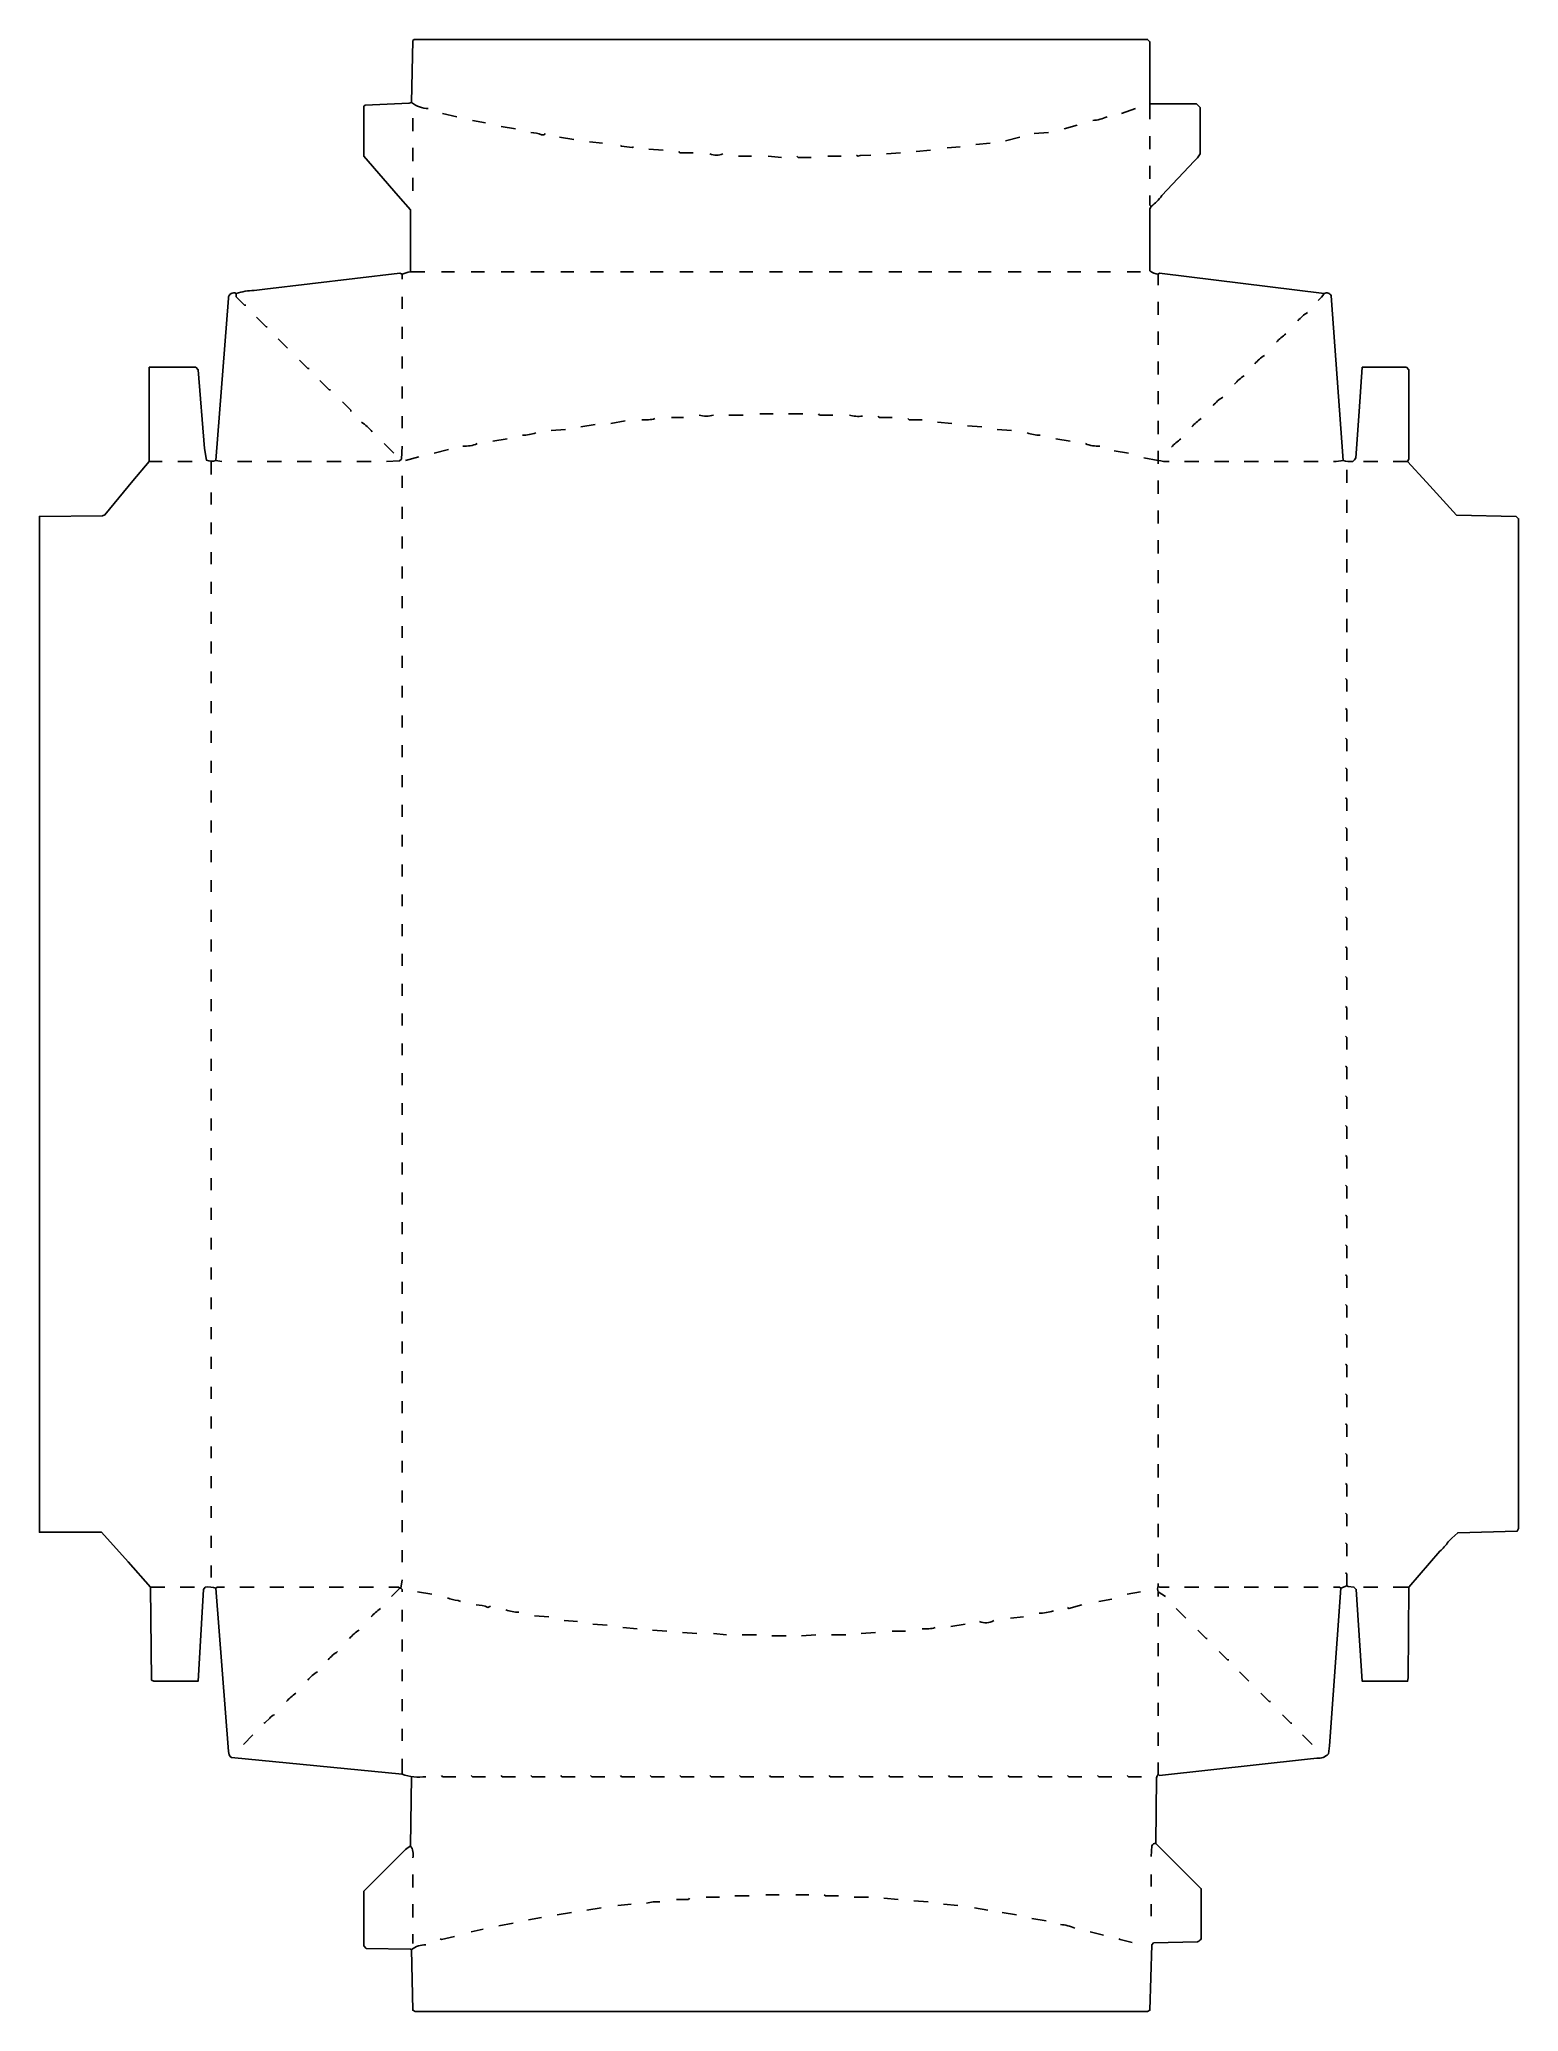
# Model space of a CAD drawing. Extents: x 64 to 1304, y 85 to 1739.
import ezdxf

# ---------------------------------------------------------------- set-up
doc = ezdxf.new("R2010")
doc.units = 0
doc.layers.get('0').update_dxf_attribs({"linetype": 'CONTINUOUS'})

msp = doc.modelspace()

# ---------------------------------------------------------------- linework, layer by layer
at = {"color": 250, "linetype": 'CONTINUOUS'}
for points in [[(995, 1672), (995, 1685), (995, 1737), (993, 1739), (378, 1739), (377, 1738), (376, 1686, 0.156373), (390, 1681)], [(996, 1599, 0.074243), (1005, 1608), (1032, 1637, 0.087559), (1037, 1643), (1037, 1682), (1034, 1685), (995, 1685)], [(1157, 1386), (1147, 1524, 0.414214), (1141, 1526), (1003, 1543), (1002, 1542, -0.114385), (995, 1545), (995, 1597), (996, 1599), (995, 1600), (995, 1608)], [(212, 1386), (222.458824, 1521.964706, -0.550989), (229, 1526, -0.066717), (244.04878, 1528.560976), (253.04878, 1529.560976), (366, 1543), (368, 1542, -0.087699), (375, 1544), (387, 1544)], [(1136, 1520, 0.087559), (1141, 1526)], [(1119, 1503, -0.071068), (1127, 1510)], [(1101, 1485, -0.071068), (1109, 1492)], [(1083, 1467, -0.071068), (1091, 1474)], [(217, 1385), (212, 1386, -0.208409), (203.952941, 1386.211765), (202.45082, 1396.040984), (197, 1462), (195, 1464), (156, 1464), (156, 1385), (142.2, 1368.9), (118.9, 1340.2), (116.990915, 1339.490573), (64, 1339), (64, 487), (116, 487), (138.248276, 462.22069), (157, 441), (157.999343, 363.025624), (160, 362), (197, 362), (200.526185, 420.023691), (201.473815, 438.976309), (203, 441, -0.120401), (212, 440), (213, 441), (219, 441)], [(1066, 1450, -0.071068), (1074, 1457)], [(1149, 441), (1154, 441), (1155, 440), (1160, 442), (1161.067568, 441.405405), (1166, 441), (1168, 439), (1173, 362), (1211, 362), (1211.506577, 365.006408), (1212, 441), (1238, 471, 0.071068), (1245, 479), (1248, 482), (1253.009608, 486.509992), (1302.960064, 487.998403), (1304, 490), (1304, 1337), (1302, 1339), (1252, 1340), (1226.751724, 1367.77931), (1211, 1385), (1212, 1387), (1212, 1462), (1210, 1464), (1173, 1464), (1170.464602, 1426.969027), (1167.554455, 1388.044554, -0.106921), (1165, 1385, -0.110918), (1157, 1386, -0.063434), (1149, 1385)], [(1048, 1432, -0.071068), (1056, 1439)], [(343, 1410, 0.06477), (334, 1418)], [(469, 1407, 0.078284), (480, 1409)], [(1030, 1414, -0.071068), (1038, 1421)], [(1013, 1397, -0.071068), (1021, 1404)], [(1011, 1385, -0.083987), (1002, 1386), (990, 1388)], [(388, 282, -0.111591), (368, 284), (225, 298, -0.242444), (222.461929, 303.032995), (212, 440)], [(1002, 284), (1003, 283), (1127.04878, 296.560976), (1134.95122, 297.439024, 0.229527), (1144.569231, 301.053846), (1145.430769, 307.946154), (1155, 440)], [(342, 416, -0.071068), (350, 423)], [(466, 420, -0.106907), (455, 422)], [(324, 398, -0.071068), (332, 405)], [(306, 380, -0.071068), (314, 387)], [(289, 363, -0.071068), (297, 370)], [(271, 345, -0.071068), (279, 352)], [(252, 327), (252.9, 327.2), (257, 331, -0.150174), (261, 334)], [(377, 214, 0.23154), (375, 224), (376, 282)], [(376, 137), (376.998464, 86.039155), (379, 85), (993, 85), (995.001321, 86.036316), (996.490915, 140.991234), (998.012803, 142.513495), (1034.987197, 143.486505, 0.112405), (1038, 146), (1038, 188), (1000, 226), (1000.490915, 280.991234, -0.143512), (1002, 284), (1002, 294)], [(375, 224), (371, 221), (336, 186), (336, 140), (338, 138), (375.1, 137.2), (376, 137, -0.167079), (388, 141)], [(996, 215), (996.445545, 223.955446, -0.378031), (1000, 226)], [(932, 155, 0.079229), (920, 158)]]:
    msp.add_lwpolyline(points, format="xyb", dxfattribs=at)
for points in [[(375, 1544), (375, 1596), (364.752941, 1607.788235), (336, 1641), (336, 1683), (337, 1684), (373.986861, 1685.486131), (376, 1686)], [(438, 1669), (427, 1671)], [(463, 1664), (451, 1666)], [(923, 1664), (934, 1667)], [(725, 1641), (736, 1641)], [(825, 1648), (836, 1649)], [(849, 1651), (861, 1652)], [(368, 1538), (368, 1542)], [(401, 1544), (412, 1544)], [(426, 1544), (437, 1544)], [(451, 1544), (462, 1544)], [(476, 1544), (487, 1544)], [(501, 1544), (512, 1544)], [(526, 1544), (537, 1544)], [(551, 1544), (562, 1544)], [(576, 1544), (587, 1544)], [(601, 1544), (612, 1544)], [(626, 1544), (637, 1544)], [(651, 1544), (662, 1544)], [(676, 1544), (687, 1544)], [(701, 1544), (712, 1544)], [(726, 1544), (737, 1544)], [(751, 1544), (762, 1544)], [(776, 1544), (787, 1544)], [(801, 1544), (812, 1544)], [(826, 1544), (837, 1544)], [(851, 1544), (862, 1544)], [(876, 1544), (887, 1544)], [(901, 1544), (912, 1544)], [(926, 1544), (937, 1544)], [(951, 1544), (962, 1544)], [(976, 1544), (987, 1544)], [(237, 1516), (236, 1516), (229, 1523), (229, 1526)], [(368, 1513), (368, 1523)], [(255, 1498), (254, 1498), (246, 1506)], [(368, 1488), (368, 1498)], [(272, 1480), (264, 1488)], [(368, 1463), (368, 1473)], [(290, 1463), (289, 1463), (282, 1470)], [(308, 1445), (307, 1445), (299, 1453)], [(368, 1438), (368, 1448)], [(325, 1427), (325, 1428), (318, 1435)], [(368, 1413), (368, 1423)], [(668, 1425), (679, 1425)], [(692, 1425), (704, 1425)], [(779, 1422), (768, 1422), (767, 1423)], [(493, 1411), (505, 1412)], [(594, 1422), (604, 1422)], [(361, 1392), (353, 1400)], [(355, 1385), (365.962069, 1385.455172), (367.544828, 1387.037931), (368, 1398)], [(156, 1385), (167, 1385)], [(180, 1385), (192, 1385)], [(208, 1374), (208, 1385)], [(230, 1385), (242, 1385)], [(255, 1385), (267, 1385)], [(280, 1385), (292, 1385)], [(305, 1385), (317, 1385)], [(330, 1385), (342, 1385)], [(368, 1363), (368, 1373)], [(371, 1386), (382, 1389)], [(1024, 1385), (1036, 1385)], [(1049, 1385), (1061, 1385)], [(1074, 1385), (1086, 1385)], [(1099, 1385), (1111, 1385)], [(1124, 1385), (1136, 1385)], [(1174, 1385), (1186, 1385)], [(1199, 1385), (1211, 1385)], [(208, 1349), (208, 1359)], [(368, 1337), (368, 1347)], [(208, 1324), (208, 1334)], [(208, 1299), (208, 1309)], [(368, 1312), (368, 1322)], [(368, 1287), (368, 1297)], [(208, 1274), (208, 1284)], [(208, 1249), (208, 1259)], [(368, 1262), (368, 1272)], [(368, 1237), (368, 1247)], [(208, 1224), (208, 1234)], [(208, 1199), (208, 1209)], [(368, 1212), (368, 1222)], [(368, 1187), (368, 1197)], [(208, 1174), (208, 1184)], [(208, 1149), (208, 1159)], [(368, 1162), (368, 1172)], [(368, 1137), (368, 1147)], [(208, 1124), (208, 1134)], [(208, 1099), (208, 1109)], [(368, 1112), (368, 1122)], [(368, 1087), (368, 1097)], [(208, 1074), (208, 1084)], [(208, 1049), (208, 1059)], [(368, 1062), (368, 1072)], [(368, 1037), (368, 1047)], [(208, 1024), (208, 1034)], [(208, 999), (208, 1009)], [(368, 1012), (368, 1022)], [(368, 987), (368, 997)], [(208, 974), (208, 984)], [(368, 962), (368, 972)], [(208, 949), (208, 959)], [(368, 937), (368, 947)], [(208, 924), (208, 934)], [(368, 912), (368, 922)], [(208, 899), (208, 909)], [(368, 887), (368, 897)], [(208, 874), (208, 884)], [(368, 862), (368, 872)], [(208, 849), (208, 859)], [(368, 837), (368, 847)], [(208, 824), (208, 834)], [(368, 812), (368, 822)], [(208, 799), (208, 809)], [(368, 787), (368, 797)], [(208, 774), (208, 784)], [(368, 762), (368, 772)], [(208, 749), (208, 759)], [(368, 737), (368, 747)], [(208, 724), (208, 734)], [(368, 712), (368, 722)], [(208, 699), (208, 709)], [(368, 687), (368, 697)], [(208, 674), (208, 684)], [(368, 662), (368, 672)], [(208, 649), (208, 659)], [(368, 637), (368, 647)], [(208, 624), (208, 634)], [(368, 612), (368, 622)], [(208, 599), (208, 609)], [(368, 587), (368, 597)], [(208, 574), (208, 584)], [(368, 562), (368, 572)], [(208, 549), (208, 559)], [(368, 537), (368, 547)], [(208, 524), (208, 534)], [(368, 512), (368, 522)], [(208, 499), (208, 509)], [(368, 487), (368, 497)], [(208, 474), (208, 484)], [(368, 462), (368, 472)], [(208, 449), (208, 459)], [(368, 437), (368, 439), (367, 440), (368, 447)], [(157, 441), (169, 441)], [(182, 441), (194, 441)], [(232, 441), (244, 441)], [(257, 441), (269, 441)], [(282, 441), (294, 441)], [(307, 441), (319, 441)], [(332, 441), (344, 441)], [(367, 440), (366, 440), (365, 441), (357, 441)], [(359, 433), (366, 440)], [(952, 429), (963, 431)], [(976, 435), (987, 437)], [(1011, 441), (1003, 441), (1002, 442)], [(1008, 433), (1002, 437)], [(1024, 441), (1036, 441)], [(1049, 441), (1061, 441)], [(1074, 441), (1086, 441)], [(1099, 441), (1111, 441)], [(1124, 441), (1136, 441)], [(1174, 441), (1186, 441)], [(1199, 441), (1212, 441)], [(368, 412), (368, 422)], [(878, 415), (889, 416)], [(1025, 415), (1017, 423)], [(368, 387), (368, 397)], [(653, 401), (665, 401)], [(728, 401), (740, 401)], [(779, 404), (790, 404)], [(1043, 398), (1042, 398), (1035, 405)], [(1061, 380), (1060, 380), (1053, 387)], [(368, 362), (368, 372)], [(1078, 362), (1070, 370)], [(1096, 345), (1095, 345), (1088, 352)], [(368, 337), (368, 347)], [(1114, 327), (1113, 327), (1106, 334)], [(235, 309), (243, 317)], [(368, 312), (368, 322)], [(1131, 309), (1123, 317)], [(368, 284), (368, 297)], [(996, 190), (996, 200)], [(647, 182), (659, 182)], [(673, 183), (684, 183)], [(698, 183), (709, 183)], [(523, 170), (535, 172)], [(549, 174), (560, 175)], [(623, 181), (634, 181)], [(996, 165), (996, 175)], [(426, 152), (436, 154)], [(449, 157), (461, 159)], [(474, 162), (485, 164)], [(908, 161), (896, 163)], [(956, 149), (945, 152)], [(400, 146), (401, 145.5), (412, 148)], [(980, 143), (970.088235, 145.352941), (969, 146)]]:
    msp.add_lwpolyline(points, dxfattribs=at)
at = {"color": 251, "linetype": 'CONTINUOUS'}
for points in [[(377, 1662), (377, 1673)], [(995, 1647), (995, 1658)], [(377, 1637), (377, 1648)], [(686, 1640), (675, 1641)], [(377, 1612), (377, 1623)], [(995, 1622), (995, 1633)], [(1002, 1533), (1002, 1542)], [(1002, 1508), (1002, 1519)], [(1002, 1483), (1002, 1494)], [(1002, 1458), (1002, 1469)], [(1002, 1433), (1002, 1444)], [(642, 1424), (654, 1424)], [(729, 1424), (718, 1424), (717, 1425)], [(854, 1414), (842, 1415)], [(1002, 1408), (1002, 1419)], [(1002, 1383), (1002, 1386), (1002, 1394)], [(1160, 1367), (1160, 1378)], [(1002, 1358), (1002, 1369)], [(1002, 1333), (1002, 1344)], [(1160, 1342), (1160, 1353)], [(1160, 1317), (1160, 1328)], [(1002, 1308), (1002, 1319)], [(1002, 1283), (1002, 1294)], [(1160, 1292), (1160, 1303)], [(1160, 1267), (1160, 1278)], [(1002, 1258), (1002, 1269)], [(1002, 1233), (1002, 1244)], [(1160, 1242), (1160, 1253)], [(1160, 1217), (1160, 1228)], [(1002, 1208), (1002, 1219)], [(1002, 1183), (1002, 1194)], [(1160, 1192), (1160, 1202), (1159, 1203)], [(1160, 1167), (1160, 1177), (1159, 1178)], [(1002, 1158), (1002, 1169)], [(1002, 1133), (1002, 1144)], [(1160, 1142), (1160, 1152), (1159, 1153)], [(1160, 1117), (1160, 1127), (1159, 1128)], [(1002, 1108), (1002, 1119)], [(1002, 1083), (1002, 1094)], [(1160, 1092), (1160, 1102), (1159, 1103)], [(1160, 1067), (1160, 1077), (1159, 1078)], [(1002, 1058), (1002, 1069)], [(1002, 1033), (1002, 1044)], [(1160, 1042), (1160, 1052), (1159, 1053)], [(1160, 1017), (1160, 1027), (1159, 1028)], [(1002, 1008), (1002, 1019)], [(1002, 983), (1002, 994)], [(1160, 992), (1160, 1002), (1159, 1003)], [(1160, 967), (1160, 977), (1159, 978)], [(1002, 958), (1002, 969)], [(1002, 933), (1002, 944)], [(1160, 942), (1160, 952), (1159, 953)], [(1160, 917), (1160, 927), (1159, 928)], [(1002, 908), (1002, 919)], [(1002, 883), (1002, 894)], [(1160, 892), (1160, 902), (1159, 903)], [(1160, 867), (1160, 877), (1159, 878)], [(1002, 858), (1002, 869)], [(1002, 833), (1002, 844)], [(1160, 842), (1160, 852), (1159, 853)], [(1160, 817), (1160, 827), (1159, 828)], [(1002, 808), (1002, 819)], [(1002, 783), (1002, 794)], [(1160, 792), (1160, 802), (1159, 803)], [(1160, 767), (1160, 777), (1159, 778)], [(1002, 758), (1002, 769)], [(1160, 742), (1160, 752), (1159, 753)], [(1002, 733), (1002, 744)], [(1160, 717), (1160, 727), (1159, 728)], [(1002, 708), (1002, 719)], [(1160, 692), (1160, 702), (1159, 703)], [(1002, 683), (1002, 694)], [(1002, 658), (1002, 669)], [(1160, 667), (1160, 677), (1159, 678)], [(1160, 642), (1160, 652), (1159, 653)], [(1002, 633), (1002, 644)], [(1002, 608), (1002, 619)], [(1160, 617), (1160, 627), (1159, 628)], [(1160, 592), (1160, 602), (1159, 603)], [(1002, 583), (1002, 594)], [(1002, 558), (1002, 569)], [(1160, 567), (1160, 577), (1159, 578)], [(1160, 542), (1160, 552), (1159, 553)], [(1002, 533), (1002, 544)], [(1002, 508), (1002, 519)], [(1160, 517), (1160, 527), (1159, 528)], [(1160, 492), (1160, 502), (1159, 503)], [(1002, 483), (1002, 494)], [(1002, 458), (1002, 469)], [(1160, 467), (1160, 477), (1159, 478)], [(1160, 442), (1160, 452), (1159, 453)], [(1002, 408), (1002, 419)], [(640, 401), (629, 402)], [(678, 400), (690, 400)], [(1002, 383), (1002, 394)], [(1002, 358), (1002, 369)], [(1002, 333), (1002, 344)], [(1002, 308), (1002, 319)], [(377, 189), (377, 200)], [(377, 164), (377, 175)], [(377, 142), (377, 150)]]:
    msp.add_lwpolyline(points, dxfattribs=at)
at = {"color": 237, "linetype": 'CONTINUOUS'}
for points in [[(414, 1674), (402, 1677)], [(512, 1655), (500, 1657)], [(518, 1414), (530, 1416)], [(926, 424), (927, 423), (938, 426)], [(540, 409), (528, 410)], [(565, 406), (553, 407)], [(859, 170), (848, 172)]]:
    msp.add_lwpolyline(points, dxfattribs=at)
at = {"color": 247, "linetype": 'CONTINUOUS'}
for points in [[(947, 1671, 0.076748), (959, 1674)], [(417, 429), (414.923077, 429.615385, -0.075753), (406, 432)], [(442, 425), (440, 424, 0.09779), (430, 426)], [(902, 419, 0.069527), (914, 421)], [(804, 406, 0.091428), (815, 407)]]:
    msp.add_lwpolyline(points, format="xyb", dxfattribs=at)
at = {"color": 27, "linetype": 'CONTINUOUS'}
for points in [[(971, 1677), (983, 1681)], [(874, 1654), (886, 1657)], [(898, 1660), (910, 1661)], [(536, 1652), (525, 1653)], [(612, 1644), (601, 1644), (600, 1645)], [(774, 1643), (786, 1644)], [(829, 1417), (817, 1418)], [(444, 1402), (456, 1404)], [(977, 1392), (965, 1394)], [(753, 402), (765, 403)], [(828, 408), (840, 410)], [(498, 166), (510, 168)], [(598, 179), (608, 179), (609, 180)], [(784, 179), (772, 180)], [(883, 166), (871, 168)]]:
    msp.add_lwpolyline(points, dxfattribs=at)
at = {"color": 37, "linetype": 'CONTINUOUS'}
for points in [[(488, 1660), (487, 1659), (485, 1659, 0.084195), (476, 1661)], [(626, 1643, 0.178797), (637, 1643)], [(617, 1424, 0.175067), (629, 1424)], [(754, 1423, -0.091428), (743, 1424)], [(953, 1398, -0.127694), (941, 1400)], [(1002, 433), (1002, 437, -0.265564), (1002, 442), (1002, 444)]]:
    msp.add_lwpolyline(points, format="xyb", dxfattribs=at)
for points in [[(562, 1649), (561, 1648.5), (552.04878, 1649.439024), (551, 1650)], [(804, 1420), (793, 1420), (792, 1421)], [(928, 1402), (916, 1404)], [(515, 412), (504, 413)], [(703, 400), (715, 401)], [(734, 182), (723, 182), (722, 183)]]:
    msp.add_lwpolyline(points, dxfattribs=at)
at = {"color": 247, "linetype": 'CONTINUOUS'}
for points in [[(587, 1646), (575, 1647)], [(799, 1645), (811, 1646)], [(543, 1417), (555, 1419)], [(879, 1411), (867, 1412)], [(395, 1392), (407, 1395)], [(393, 435), (381, 437)], [(491, 416), (479, 417)], [(615, 402), (603, 403)], [(809, 177), (797, 178)], [(834, 174), (822, 175)]]:
    msp.add_lwpolyline(points, dxfattribs=at)
at = {"color": 197, "linetype": 'CONTINUOUS'}
for points in [[(650, 1641), (661, 1641)], [(749, 1642), (750, 1641), (752.044554, 1641.554455), (761, 1642)], [(590, 404), (578, 405)], [(747, 181), (759, 181)]]:
    msp.add_lwpolyline(points, dxfattribs=at)
at = {"color": 252, "linetype": 'CONTINUOUS'}
for points in [[(711, 1640), (700, 1640), (699, 1641)], [(413, 282), (402, 282), (401, 283)], [(438, 282), (427, 282), (426, 283)], [(463, 282), (452, 282), (451, 283)], [(488, 282), (477, 282), (476, 283)], [(513, 282), (502, 282), (501, 283)], [(538, 282), (527, 282), (526, 283)], [(563, 282), (552, 282), (551, 283)], [(588, 282), (577, 282), (576, 283)], [(613, 282), (602, 282), (601, 283)], [(638, 282), (627, 282), (626, 283)], [(663, 282), (652, 282), (651, 283)], [(688, 282), (677, 282), (676, 283)], [(713, 282), (702, 282), (701, 283)], [(738, 282), (727, 282), (726, 283)], [(763, 282), (752, 282), (751, 283)], [(788, 282), (777, 282), (776, 283)], [(813, 282), (802, 282), (801, 283)], [(838, 282), (827, 282), (826, 283)], [(863, 282), (852, 282), (851, 283)], [(888, 282), (877, 282), (876, 283)], [(913, 282), (902, 282), (901, 283)], [(938, 282), (927, 282), (926, 283)], [(963, 282), (952, 282), (951, 283)], [(988, 282), (977, 282), (976, 283)]]:
    msp.add_lwpolyline(points, dxfattribs=at)
at = {"color": 27, "linetype": 'CONTINUOUS'}
for points in [[(569, 1420, 0.091428), (580, 1421)], [(903, 1407, -0.078284), (892, 1409)]]:
    msp.add_lwpolyline(points, format="xyb", dxfattribs=at)
at = {"color": 197, "linetype": 'CONTINUOUS'}
for points in [[(419, 1398, 0.127694), (431, 1400)], [(852, 412, 0.236592), (864, 413)], [(573, 176, -0.079254), (584, 177)]]:
    msp.add_lwpolyline(points, format="xyb", dxfattribs=at)

doc.saveas('drawing.dxf')
